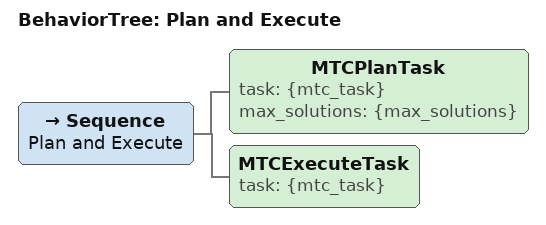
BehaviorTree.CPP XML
<?xml version="1.0" encoding="UTF-8"?>
<root BTCPP_format="4">
  <BehaviorTree ID="Plan and Execute" mtc_task="{mtc_task}" max_solutions="{max_solutions}">
    <Sequence name="Plan and Execute">
      <MTCPlanTask task="{mtc_task}"
                   max_solutions="{max_solutions}"/>
      <MTCExecuteTask task="{mtc_task}"/>
    </Sequence>
  </BehaviorTree>
</root>
